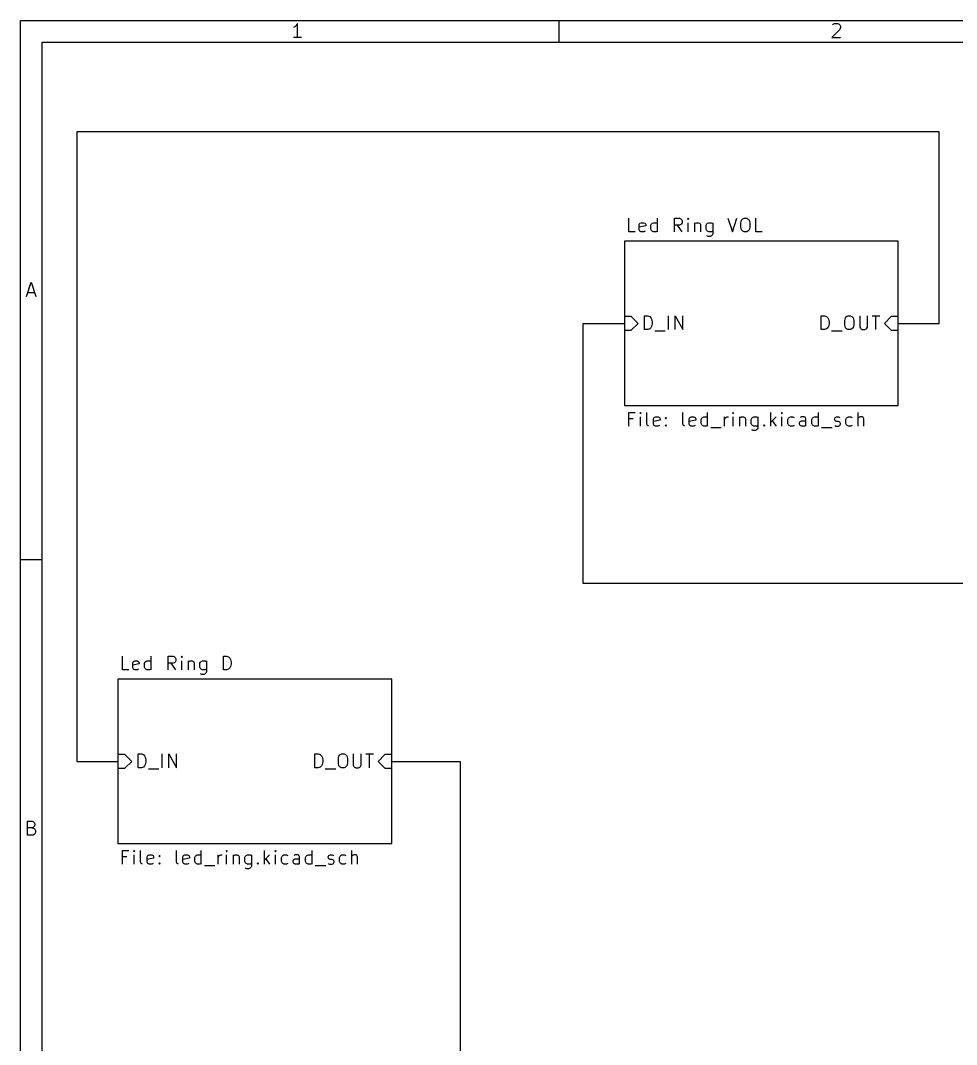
# Model space of a CAD drawing. Extents: x 0.4 to 11.3, y -7.9 to -0.4.
# Drawn here: x 0.394 to 3.814, y -4.134 to -0.394 of the extents above; entities that cross this region are included whole.
import ezdxf

# ---------------------------------------------------------------- set-up
doc = ezdxf.new("R2010")
doc.units = 0
doc.header["$MEASUREMENT"] = 0
for name, color, linetype in [('BROWN2', 54, 'CONTINUOUS'), ('CYAN2', 4, 'CONTINUOUS'), ('GREEN3', 91, 'CONTINUOUS'), ('RED2', 1, 'CONTINUOUS')]:
    doc.layers.add(name, color=color, linetype=linetype)

msp = doc.modelspace()

# ---------------------------------------------------------------- linework, layer by layer
at = {"layer": 'BROWN2', "linetype": 'CONTINUOUS'}
for p, q in [((2.616, -1.8751), (2.616, -1.8251)), ((2.616, -1.8251), (2.6398, -1.8251)), ((2.6589, -1.8251), (2.6565, -1.8274)), ((2.6565, -1.8274), (2.6589, -1.8298)), ((2.6613, -1.8274), (2.6589, -1.8251)), ((2.6589, -1.8251), (2.6589, -1.8298)), ((2.6589, -1.8298), (2.6613, -1.8274)), ((2.6827, -1.8679), (2.6827, -1.8251)), ((2.8136, -1.8679), (2.8136, -1.8251)), ((2.9041, -1.8751), (2.9041, -1.8251)), ((2.997, -1.8251), (2.9946, -1.8274)), ((2.9946, -1.8274), (2.997, -1.8298)), ((2.9993, -1.8274), (2.997, -1.8251)), ((2.997, -1.8251), (2.997, -1.8298)), ((2.997, -1.8298), (2.9993, -1.8274)), ((3.1351, -1.8751), (3.1351, -1.8251)), ((3.1755, -1.8251), (3.1732, -1.8274)), ((3.1732, -1.8274), (3.1755, -1.8298)), ((3.1779, -1.8274), (3.1755, -1.8251)), ((3.1755, -1.8251), (3.1755, -1.8298)), ((3.1755, -1.8298), (3.1779, -1.8274)), ((3.3089, -1.8751), (3.3089, -1.8251)), ((3.4541, -1.8751), (3.4541, -1.8251)), ((2.6327, -1.8489), (2.616, -1.8489)), ((2.6589, -1.8751), (2.6589, -1.8417)), ((2.6851, -1.8727), (2.6827, -1.8679)), ((2.7065, -1.8489), (2.7089, -1.8441)), ((2.7065, -1.8679), (2.7065, -1.8489)), ((2.7303, -1.8536), (2.7065, -1.8584)), ((2.7089, -1.8727), (2.7065, -1.8679)), ((2.7089, -1.8441), (2.7136, -1.8417)), ((2.7136, -1.8417), (2.7232, -1.8417)), ((2.7232, -1.8417), (2.7279, -1.8441)), ((2.7279, -1.8441), (2.7303, -1.8489)), ((2.7303, -1.8489), (2.7303, -1.8536)), ((2.7494, -1.8465), (2.7517, -1.8441)), ((2.7517, -1.8489), (2.7494, -1.8465)), ((2.7517, -1.8441), (2.7541, -1.8465)), ((2.7517, -1.8441), (2.7517, -1.8489)), ((2.7541, -1.8465), (2.7517, -1.8489)), ((2.816, -1.8727), (2.8136, -1.8679)), ((2.8374, -1.8489), (2.8398, -1.8441)), ((2.8374, -1.8679), (2.8374, -1.8489)), ((2.8613, -1.8536), (2.8374, -1.8584)), ((2.8398, -1.8727), (2.8374, -1.8679)), ((2.8398, -1.8441), (2.8446, -1.8417)), ((2.8446, -1.8417), (2.8541, -1.8417)), ((2.8541, -1.8417), (2.8589, -1.8441)), ((2.8589, -1.8441), (2.8613, -1.8489)), ((2.8613, -1.8489), (2.8613, -1.8536)), ((2.8803, -1.8513), (2.8827, -1.8465)), ((2.8803, -1.8655), (2.8803, -1.8513)), ((2.8827, -1.8703), (2.8803, -1.8655)), ((2.8827, -1.8465), (2.8851, -1.8441)), ((2.8851, -1.8441), (2.8898, -1.8417)), ((2.8898, -1.8417), (2.8994, -1.8417)), ((2.8994, -1.8417), (2.9041, -1.8441)), ((2.966, -1.8751), (2.966, -1.8417)), ((2.966, -1.8513), (2.9684, -1.8465)), ((2.9684, -1.8465), (2.9708, -1.8441)), ((2.9708, -1.8441), (2.9755, -1.8417)), ((2.9755, -1.8417), (2.9803, -1.8417)), ((2.997, -1.8751), (2.997, -1.8417)), ((3.0208, -1.8417), (3.0208, -1.8751)), ((3.0208, -1.8465), (3.0232, -1.8441)), ((3.0232, -1.8441), (3.0279, -1.8417)), ((3.0279, -1.8417), (3.0351, -1.8417)), ((3.0351, -1.8417), (3.0398, -1.8441)), ((3.0398, -1.8441), (3.0422, -1.8489)), ((3.0422, -1.8489), (3.0422, -1.8751)), ((3.0636, -1.8513), (3.066, -1.8465)), ((3.0636, -1.8655), (3.0636, -1.8513)), ((3.066, -1.8703), (3.0636, -1.8655)), ((3.066, -1.8465), (3.0684, -1.8441)), ((3.0684, -1.8441), (3.0732, -1.8417)), ((3.0732, -1.8417), (3.0827, -1.8417)), ((3.0827, -1.8417), (3.0874, -1.8441)), ((3.0874, -1.8417), (3.0874, -1.8822)), ((3.1541, -1.8417), (3.1351, -1.8608)), ((3.1398, -1.856), (3.1541, -1.8751)), ((3.1755, -1.8751), (3.1755, -1.8417)), ((3.197, -1.8513), (3.1993, -1.8465)), ((3.197, -1.8655), (3.197, -1.8513)), ((3.1993, -1.8703), (3.197, -1.8655)), ((3.1993, -1.8465), (3.2017, -1.8441)), ((3.2017, -1.8441), (3.2065, -1.8417)), ((3.2065, -1.8417), (3.216, -1.8417)), ((3.216, -1.8417), (3.2208, -1.8441)), ((3.2398, -1.8632), (3.2422, -1.8584)), ((3.2398, -1.8679), (3.2398, -1.8632)), ((3.2422, -1.8727), (3.2398, -1.8679)), ((3.247, -1.8417), (3.2422, -1.8441)), ((3.2422, -1.8584), (3.247, -1.856)), ((3.2565, -1.8417), (3.247, -1.8417)), ((3.247, -1.856), (3.2589, -1.856)), ((3.2613, -1.8441), (3.2565, -1.8417)), ((3.2589, -1.856), (3.2636, -1.8536)), ((3.2636, -1.8489), (3.2613, -1.8441)), ((3.2636, -1.8751), (3.2636, -1.8489)), ((3.2851, -1.8513), (3.2874, -1.8465)), ((3.2851, -1.8655), (3.2851, -1.8513)), ((3.2874, -1.8703), (3.2851, -1.8655)), ((3.2874, -1.8465), (3.2898, -1.8441)), ((3.2898, -1.8441), (3.2946, -1.8417)), ((3.2946, -1.8417), (3.3041, -1.8417)), ((3.3041, -1.8417), (3.3089, -1.8441)), ((3.3684, -1.8489), (3.3708, -1.8441)), ((3.3684, -1.8513), (3.3684, -1.8489)), ((3.3708, -1.856), (3.3684, -1.8513)), ((3.3708, -1.8441), (3.3755, -1.8417)), ((3.3755, -1.8584), (3.3708, -1.856)), ((3.3755, -1.8417), (3.3827, -1.8417)), ((3.3827, -1.8584), (3.3755, -1.8584)), ((3.3827, -1.8417), (3.3874, -1.8441)), ((3.3874, -1.8608), (3.3827, -1.8584)), ((3.3898, -1.8655), (3.3874, -1.8608)), ((3.3874, -1.8727), (3.3898, -1.8679)), ((3.3898, -1.8679), (3.3898, -1.8655)), ((3.4089, -1.8513), (3.4112, -1.8465)), ((3.4089, -1.8655), (3.4089, -1.8513)), ((3.4112, -1.8703), (3.4089, -1.8655)), ((3.4112, -1.8465), (3.4136, -1.8441)), ((3.4136, -1.8441), (3.4184, -1.8417)), ((3.4184, -1.8417), (3.4279, -1.8417)), ((3.4279, -1.8417), (3.4327, -1.8441)), ((3.4565, -1.8441), (3.4541, -1.8465)), ((3.4613, -1.8417), (3.4565, -1.8441)), ((3.4684, -1.8417), (3.4613, -1.8417)), ((3.4732, -1.8441), (3.4684, -1.8417)), ((3.4755, -1.8489), (3.4732, -1.8441)), ((3.4755, -1.8751), (3.4755, -1.8489)), ((2.6898, -1.8751), (2.6851, -1.8727)), ((2.7136, -1.8751), (2.7089, -1.8727)), ((2.7232, -1.8751), (2.7136, -1.8751)), ((2.7279, -1.8727), (2.7232, -1.8751)), ((2.7494, -1.8727), (2.7517, -1.8703)), ((2.7517, -1.8751), (2.7494, -1.8727)), ((2.7517, -1.8703), (2.7541, -1.8727)), ((2.7517, -1.8703), (2.7517, -1.8751)), ((2.7541, -1.8727), (2.7517, -1.8751)), ((2.8208, -1.8751), (2.816, -1.8727)), ((2.8446, -1.8751), (2.8398, -1.8727)), ((2.8541, -1.8751), (2.8446, -1.8751)), ((2.8589, -1.8727), (2.8541, -1.8751)), ((2.8851, -1.8727), (2.8827, -1.8703)), ((2.8898, -1.8751), (2.8851, -1.8727)), ((2.8994, -1.8751), (2.8898, -1.8751)), ((2.9041, -1.8727), (2.8994, -1.8751)), ((2.916, -1.8798), (2.9541, -1.8798)), ((3.0684, -1.8727), (3.066, -1.8703)), ((3.0708, -1.8917), (3.066, -1.8894)), ((3.0732, -1.8751), (3.0684, -1.8727)), ((3.0779, -1.8917), (3.0708, -1.8917)), ((3.0827, -1.8751), (3.0732, -1.8751)), ((3.0827, -1.8894), (3.0779, -1.8917)), ((3.0874, -1.8727), (3.0827, -1.8751)), ((3.0851, -1.887), (3.0827, -1.8894)), ((3.0874, -1.8822), (3.0851, -1.887)), ((3.1089, -1.8727), (3.1112, -1.8703)), ((3.1112, -1.8751), (3.1089, -1.8727)), ((3.1112, -1.8703), (3.1136, -1.8727)), ((3.1112, -1.8703), (3.1112, -1.8751)), ((3.1136, -1.8727), (3.1112, -1.8751)), ((3.2017, -1.8727), (3.1993, -1.8703)), ((3.2065, -1.8751), (3.2017, -1.8727)), ((3.216, -1.8751), (3.2065, -1.8751)), ((3.2208, -1.8727), (3.216, -1.8751)), ((3.247, -1.8751), (3.2422, -1.8727)), ((3.2589, -1.8751), (3.247, -1.8751)), ((3.2636, -1.8727), (3.2589, -1.8751)), ((3.2898, -1.8727), (3.2874, -1.8703)), ((3.2946, -1.8751), (3.2898, -1.8727)), ((3.3041, -1.8751), (3.2946, -1.8751)), ((3.3089, -1.8727), (3.3041, -1.8751)), ((3.3208, -1.8798), (3.3589, -1.8798)), ((3.3684, -1.8727), (3.3732, -1.8751)), ((3.3732, -1.8751), (3.3827, -1.8751)), ((3.3827, -1.8751), (3.3874, -1.8727)), ((3.4136, -1.8727), (3.4112, -1.8703)), ((3.4184, -1.8751), (3.4136, -1.8727)), ((3.4279, -1.8751), (3.4184, -1.8751)), ((3.4327, -1.8727), (3.4279, -1.8751)), ((0.766, -3.4751), (0.766, -3.4251)), ((0.766, -3.4251), (0.7898, -3.4251)), ((0.8089, -3.4251), (0.8065, -3.4274)), ((0.8065, -3.4274), (0.8089, -3.4298)), ((0.8113, -3.4274), (0.8089, -3.4251)), ((0.8089, -3.4251), (0.8089, -3.4298)), ((0.8089, -3.4298), (0.8113, -3.4274)), ((0.8327, -3.4679), (0.8327, -3.4251)), ((0.9636, -3.4679), (0.9636, -3.4251)), ((1.0541, -3.4751), (1.0541, -3.4251)), ((1.147, -3.4251), (1.1446, -3.4274)), ((1.1446, -3.4274), (1.147, -3.4298)), ((1.1493, -3.4274), (1.147, -3.4251)), ((1.147, -3.4251), (1.147, -3.4298)), ((1.147, -3.4298), (1.1493, -3.4274)), ((1.2851, -3.4751), (1.2851, -3.4251)), ((1.3255, -3.4251), (1.3232, -3.4274)), ((1.3232, -3.4274), (1.3255, -3.4298)), ((1.3279, -3.4274), (1.3255, -3.4251)), ((1.3255, -3.4251), (1.3255, -3.4298)), ((1.3255, -3.4298), (1.3279, -3.4274)), ((1.4589, -3.4751), (1.4589, -3.4251)), ((1.6041, -3.4751), (1.6041, -3.4251)), ((0.7827, -3.4489), (0.766, -3.4489)), ((0.8089, -3.4751), (0.8089, -3.4417)), ((0.8351, -3.4727), (0.8327, -3.4679)), ((0.8398, -3.4751), (0.8351, -3.4727)), ((0.8565, -3.4489), (0.8589, -3.4441)), ((0.8565, -3.4679), (0.8565, -3.4489)), ((0.8803, -3.4536), (0.8565, -3.4584)), ((0.8589, -3.4727), (0.8565, -3.4679)), ((0.8589, -3.4441), (0.8636, -3.4417)), ((0.8636, -3.4751), (0.8589, -3.4727)), ((0.8636, -3.4417), (0.8732, -3.4417)), ((0.8732, -3.4751), (0.8636, -3.4751)), ((0.8732, -3.4417), (0.8779, -3.4441)), ((0.8779, -3.4727), (0.8732, -3.4751)), ((0.8779, -3.4441), (0.8803, -3.4489)), ((0.8803, -3.4489), (0.8803, -3.4536)), ((0.8994, -3.4465), (0.9017, -3.4441)), ((0.9017, -3.4489), (0.8994, -3.4465)), ((0.8994, -3.4727), (0.9017, -3.4703)), ((0.9017, -3.4751), (0.8994, -3.4727)), ((0.9017, -3.4441), (0.9041, -3.4465)), ((0.9017, -3.4441), (0.9017, -3.4489)), ((0.9041, -3.4465), (0.9017, -3.4489)), ((0.9017, -3.4703), (0.9041, -3.4727)), ((0.9017, -3.4703), (0.9017, -3.4751)), ((0.9041, -3.4727), (0.9017, -3.4751)), ((0.966, -3.4727), (0.9636, -3.4679)), ((0.9708, -3.4751), (0.966, -3.4727)), ((0.9874, -3.4489), (0.9898, -3.4441)), ((0.9874, -3.4679), (0.9874, -3.4489)), ((1.0113, -3.4536), (0.9874, -3.4584)), ((0.9898, -3.4727), (0.9874, -3.4679)), ((0.9898, -3.4441), (0.9946, -3.4417)), ((0.9946, -3.4751), (0.9898, -3.4727)), ((0.9946, -3.4417), (1.0041, -3.4417)), ((1.0041, -3.4751), (0.9946, -3.4751)), ((1.0041, -3.4417), (1.0089, -3.4441)), ((1.0089, -3.4727), (1.0041, -3.4751)), ((1.0089, -3.4441), (1.0113, -3.4489)), ((1.0113, -3.4489), (1.0113, -3.4536)), ((1.0303, -3.4513), (1.0327, -3.4465)), ((1.0303, -3.4655), (1.0303, -3.4513)), ((1.0327, -3.4703), (1.0303, -3.4655)), ((1.0327, -3.4465), (1.0351, -3.4441)), ((1.0351, -3.4727), (1.0327, -3.4703)), ((1.0351, -3.4441), (1.0398, -3.4417)), ((1.0398, -3.4751), (1.0351, -3.4727)), ((1.0398, -3.4417), (1.0494, -3.4417)), ((1.0494, -3.4751), (1.0398, -3.4751)), ((1.0494, -3.4417), (1.0541, -3.4441)), ((1.0541, -3.4727), (1.0494, -3.4751)), ((1.116, -3.4751), (1.116, -3.4417)), ((1.116, -3.4513), (1.1184, -3.4465)), ((1.1184, -3.4465), (1.1208, -3.4441)), ((1.1208, -3.4441), (1.1255, -3.4417)), ((1.1255, -3.4417), (1.1303, -3.4417)), ((1.147, -3.4751), (1.147, -3.4417)), ((1.1708, -3.4417), (1.1708, -3.4751)), ((1.1708, -3.4465), (1.1732, -3.4441)), ((1.1732, -3.4441), (1.1779, -3.4417)), ((1.1779, -3.4417), (1.1851, -3.4417)), ((1.1851, -3.4417), (1.1898, -3.4441)), ((1.1898, -3.4441), (1.1922, -3.4489)), ((1.1922, -3.4489), (1.1922, -3.4751)), ((1.2136, -3.4513), (1.216, -3.4465)), ((1.2136, -3.4655), (1.2136, -3.4513)), ((1.216, -3.4703), (1.2136, -3.4655)), ((1.216, -3.4465), (1.2184, -3.4441)), ((1.2184, -3.4727), (1.216, -3.4703)), ((1.2184, -3.4441), (1.2232, -3.4417)), ((1.2232, -3.4751), (1.2184, -3.4727)), ((1.2232, -3.4417), (1.2327, -3.4417)), ((1.2327, -3.4751), (1.2232, -3.4751)), ((1.2327, -3.4417), (1.2374, -3.4441)), ((1.2374, -3.4727), (1.2327, -3.4751)), ((1.2374, -3.4417), (1.2374, -3.4822)), ((1.2589, -3.4727), (1.2612, -3.4703)), ((1.2612, -3.4751), (1.2589, -3.4727)), ((1.2612, -3.4703), (1.2636, -3.4727)), ((1.2612, -3.4703), (1.2612, -3.4751)), ((1.2636, -3.4727), (1.2612, -3.4751)), ((1.3041, -3.4417), (1.2851, -3.4608)), ((1.2898, -3.456), (1.3041, -3.4751)), ((1.3255, -3.4751), (1.3255, -3.4417)), ((1.347, -3.4513), (1.3493, -3.4465)), ((1.347, -3.4655), (1.347, -3.4513)), ((1.3493, -3.4703), (1.347, -3.4655)), ((1.3493, -3.4465), (1.3517, -3.4441)), ((1.3517, -3.4727), (1.3493, -3.4703)), ((1.3517, -3.4441), (1.3565, -3.4417)), ((1.3565, -3.4751), (1.3517, -3.4727)), ((1.3565, -3.4417), (1.366, -3.4417)), ((1.366, -3.4751), (1.3565, -3.4751)), ((1.366, -3.4417), (1.3708, -3.4441)), ((1.3708, -3.4727), (1.366, -3.4751)), ((1.3898, -3.4632), (1.3922, -3.4584)), ((1.3898, -3.4679), (1.3898, -3.4632)), ((1.3922, -3.4727), (1.3898, -3.4679)), ((1.397, -3.4417), (1.3922, -3.4441)), ((1.3922, -3.4584), (1.397, -3.456)), ((1.397, -3.4751), (1.3922, -3.4727)), ((1.4065, -3.4417), (1.397, -3.4417)), ((1.397, -3.456), (1.4089, -3.456)), ((1.4089, -3.4751), (1.397, -3.4751)), ((1.4113, -3.4441), (1.4065, -3.4417)), ((1.4089, -3.456), (1.4136, -3.4536)), ((1.4136, -3.4727), (1.4089, -3.4751)), ((1.4136, -3.4489), (1.4113, -3.4441)), ((1.4136, -3.4751), (1.4136, -3.4489)), ((1.4351, -3.4513), (1.4374, -3.4465)), ((1.4351, -3.4655), (1.4351, -3.4513)), ((1.4374, -3.4703), (1.4351, -3.4655)), ((1.4374, -3.4465), (1.4398, -3.4441)), ((1.4398, -3.4727), (1.4374, -3.4703)), ((1.4398, -3.4441), (1.4446, -3.4417)), ((1.4446, -3.4751), (1.4398, -3.4727)), ((1.4446, -3.4417), (1.4541, -3.4417)), ((1.4541, -3.4751), (1.4446, -3.4751)), ((1.4541, -3.4417), (1.4589, -3.4441)), ((1.4589, -3.4727), (1.4541, -3.4751)), ((1.5184, -3.4489), (1.5208, -3.4441)), ((1.5184, -3.4513), (1.5184, -3.4489)), ((1.5208, -3.456), (1.5184, -3.4513)), ((1.5184, -3.4727), (1.5232, -3.4751)), ((1.5208, -3.4441), (1.5255, -3.4417)), ((1.5255, -3.4584), (1.5208, -3.456)), ((1.5232, -3.4751), (1.5327, -3.4751)), ((1.5255, -3.4417), (1.5327, -3.4417)), ((1.5327, -3.4584), (1.5255, -3.4584)), ((1.5327, -3.4417), (1.5374, -3.4441)), ((1.5374, -3.4608), (1.5327, -3.4584)), ((1.5327, -3.4751), (1.5374, -3.4727)), ((1.5398, -3.4655), (1.5374, -3.4608)), ((1.5374, -3.4727), (1.5398, -3.4679)), ((1.5398, -3.4679), (1.5398, -3.4655)), ((1.5589, -3.4513), (1.5612, -3.4465)), ((1.5589, -3.4655), (1.5589, -3.4513)), ((1.5612, -3.4703), (1.5589, -3.4655)), ((1.5612, -3.4465), (1.5636, -3.4441)), ((1.5636, -3.4727), (1.5612, -3.4703)), ((1.5636, -3.4441), (1.5684, -3.4417)), ((1.5684, -3.4751), (1.5636, -3.4727)), ((1.5684, -3.4417), (1.5779, -3.4417)), ((1.5779, -3.4751), (1.5684, -3.4751)), ((1.5779, -3.4417), (1.5827, -3.4441)), ((1.5827, -3.4727), (1.5779, -3.4751)), ((1.6065, -3.4441), (1.6041, -3.4465)), ((1.6113, -3.4417), (1.6065, -3.4441)), ((1.6184, -3.4417), (1.6113, -3.4417)), ((1.6232, -3.4441), (1.6184, -3.4417)), ((1.6255, -3.4489), (1.6232, -3.4441)), ((1.6255, -3.4751), (1.6255, -3.4489)), ((1.066, -3.4798), (1.1041, -3.4798)), ((1.2208, -3.4917), (1.216, -3.4894)), ((1.2279, -3.4917), (1.2208, -3.4917)), ((1.2327, -3.4894), (1.2279, -3.4917)), ((1.2351, -3.487), (1.2327, -3.4894)), ((1.2374, -3.4822), (1.2351, -3.487)), ((1.4708, -3.4798), (1.5089, -3.4798))]:
    msp.add_line(p, q, dxfattribs=at)
at = {"layer": 'CYAN2', "linetype": 'CONTINUOUS'}
for p, q in [((2.616, -1.1655), (2.616, -1.1155)), ((2.7208, -1.1655), (2.7208, -1.1155)), ((2.7827, -1.1655), (2.7827, -1.1155)), ((2.7827, -1.1155), (2.8017, -1.1155)), ((2.8017, -1.1155), (2.8065, -1.1179)), ((2.8065, -1.1179), (2.8089, -1.1203)), ((2.8089, -1.1203), (2.8112, -1.1251)), ((2.8327, -1.1155), (2.8303, -1.1179)), ((2.8303, -1.1179), (2.8327, -1.1203)), ((2.8351, -1.1179), (2.8327, -1.1155)), ((2.8327, -1.1155), (2.8327, -1.1203)), ((2.8327, -1.1203), (2.8351, -1.1179)), ((2.9779, -1.1155), (2.9946, -1.1655)), ((2.9946, -1.1655), (3.0112, -1.1155)), ((3.0279, -1.1227), (3.0327, -1.1179)), ((3.0327, -1.1179), (3.0374, -1.1155)), ((3.0374, -1.1155), (3.047, -1.1155)), ((3.047, -1.1155), (3.0517, -1.1179)), ((3.0517, -1.1179), (3.0565, -1.1227)), ((3.0803, -1.1655), (3.0803, -1.1155)), ((2.6541, -1.1393), (2.6565, -1.1346)), ((2.6541, -1.1584), (2.6541, -1.1393)), ((2.6779, -1.1441), (2.6541, -1.1489)), ((2.6565, -1.1632), (2.6541, -1.1584)), ((2.6565, -1.1346), (2.6613, -1.1322)), ((2.6613, -1.1322), (2.6708, -1.1322)), ((2.6708, -1.1322), (2.6755, -1.1346)), ((2.6755, -1.1346), (2.6779, -1.1393)), ((2.6779, -1.1393), (2.6779, -1.1441)), ((2.697, -1.1417), (2.6993, -1.137)), ((2.697, -1.156), (2.697, -1.1417)), ((2.6993, -1.1608), (2.697, -1.156)), ((2.6993, -1.137), (2.7017, -1.1346)), ((2.7017, -1.1346), (2.7065, -1.1322)), ((2.7065, -1.1322), (2.716, -1.1322)), ((2.716, -1.1322), (2.7208, -1.1346)), ((2.8017, -1.1417), (2.7827, -1.1417)), ((2.8112, -1.1655), (2.7946, -1.1417)), ((2.8065, -1.1393), (2.8017, -1.1417)), ((2.8089, -1.137), (2.8065, -1.1393)), ((2.8112, -1.1322), (2.8089, -1.137)), ((2.8112, -1.1251), (2.8112, -1.1322)), ((2.8327, -1.1655), (2.8327, -1.1322)), ((2.8565, -1.1322), (2.8565, -1.1655)), ((2.8565, -1.137), (2.8589, -1.1346)), ((2.8589, -1.1346), (2.8636, -1.1322)), ((2.8636, -1.1322), (2.8708, -1.1322)), ((2.8708, -1.1322), (2.8755, -1.1346)), ((2.8755, -1.1346), (2.8779, -1.1393)), ((2.8779, -1.1393), (2.8779, -1.1655)), ((2.8993, -1.1417), (2.9017, -1.137)), ((2.8993, -1.156), (2.8993, -1.1417)), ((2.9017, -1.1608), (2.8993, -1.156)), ((2.9017, -1.137), (2.9041, -1.1346)), ((2.9041, -1.1346), (2.9089, -1.1322)), ((2.9089, -1.1322), (2.9184, -1.1322)), ((2.9184, -1.1322), (2.9232, -1.1346)), ((2.9232, -1.1322), (2.9232, -1.1727)), ((3.0255, -1.1322), (3.0279, -1.1227)), ((3.0255, -1.1489), (3.0255, -1.1322)), ((3.0279, -1.1584), (3.0255, -1.1489)), ((3.0327, -1.1632), (3.0279, -1.1584)), ((3.0565, -1.1584), (3.0517, -1.1632)), ((3.0565, -1.1227), (3.0589, -1.1322)), ((3.0589, -1.1489), (3.0565, -1.1584)), ((3.0589, -1.1322), (3.0589, -1.1489)), ((2.6398, -1.1655), (2.616, -1.1655)), ((2.6613, -1.1655), (2.6565, -1.1632)), ((2.6708, -1.1655), (2.6613, -1.1655)), ((2.6755, -1.1632), (2.6708, -1.1655)), ((2.7017, -1.1632), (2.6993, -1.1608)), ((2.7065, -1.1655), (2.7017, -1.1632)), ((2.716, -1.1655), (2.7065, -1.1655)), ((2.7208, -1.1632), (2.716, -1.1655)), ((2.9041, -1.1632), (2.9017, -1.1608)), ((2.9065, -1.1822), (2.9017, -1.1798)), ((2.9089, -1.1655), (2.9041, -1.1632)), ((2.9136, -1.1822), (2.9065, -1.1822)), ((2.9184, -1.1655), (2.9089, -1.1655)), ((2.9184, -1.1798), (2.9136, -1.1822)), ((2.9232, -1.1632), (2.9184, -1.1655)), ((2.9208, -1.1774), (2.9184, -1.1798)), ((2.9232, -1.1727), (2.9208, -1.1774)), ((3.0374, -1.1655), (3.0327, -1.1632)), ((3.047, -1.1655), (3.0374, -1.1655)), ((3.0517, -1.1632), (3.047, -1.1655)), ((3.1041, -1.1655), (3.0803, -1.1655)), ((2.625, -1.475), (2.6, -1.475)), ((2.6, -1.475), (2.6, -1.525)), ((2.65, -1.5), (2.625, -1.475)), ((2.6735, -1.5228), (2.6735, -1.4728)), ((2.6735, -1.4728), (2.6854, -1.4728)), ((2.6854, -1.4728), (2.6926, -1.4752)), ((2.6926, -1.4752), (2.6973, -1.4799)), ((2.6973, -1.4799), (2.6997, -1.4847)), ((2.6997, -1.4847), (2.7021, -1.4942)), ((2.7021, -1.4942), (2.7021, -1.5014)), ((2.7616, -1.5228), (2.7616, -1.4728)), ((2.7854, -1.5228), (2.7854, -1.4728)), ((2.7854, -1.4728), (2.814, -1.5228)), ((2.814, -1.5228), (2.814, -1.4728)), ((3.3193, -1.5228), (3.3193, -1.4728)), ((3.3193, -1.4728), (3.3312, -1.4728)), ((3.3312, -1.4728), (3.3384, -1.4752)), ((3.3384, -1.4752), (3.3431, -1.4799)), ((3.3431, -1.4799), (3.3455, -1.4847)), ((3.3455, -1.4847), (3.3479, -1.4942)), ((3.3479, -1.4942), (3.3479, -1.5014)), ((3.4051, -1.4895), (3.4074, -1.4799)), ((3.4051, -1.5061), (3.4051, -1.4895)), ((3.4074, -1.4799), (3.4122, -1.4752)), ((3.4122, -1.4752), (3.417, -1.4728)), ((3.417, -1.4728), (3.4265, -1.4728)), ((3.4265, -1.4728), (3.4312, -1.4752)), ((3.4312, -1.4752), (3.436, -1.4799)), ((3.436, -1.4799), (3.4384, -1.4895)), ((3.4384, -1.4895), (3.4384, -1.5061)), ((3.4598, -1.4728), (3.4598, -1.5133)), ((3.4884, -1.5133), (3.4884, -1.4728)), ((3.5051, -1.4728), (3.5336, -1.4728)), ((3.5193, -1.5228), (3.5193, -1.4728)), ((3.575, -1.475), (3.55, -1.5)), ((3.6, -1.475), (3.575, -1.475)), ((3.6, -1.525), (3.6, -1.475)), ((2.6, -1.525), (2.625, -1.525)), ((2.625, -1.525), (2.65, -1.5)), ((2.6854, -1.5228), (2.6735, -1.5228)), ((2.6926, -1.5204), (2.6854, -1.5228)), ((2.6973, -1.5157), (2.6926, -1.5204)), ((2.6997, -1.5109), (2.6973, -1.5157)), ((2.7021, -1.5014), (2.6997, -1.5109)), ((2.7116, -1.5276), (2.7497, -1.5276)), ((3.3312, -1.5228), (3.3193, -1.5228)), ((3.3384, -1.5204), (3.3312, -1.5228)), ((3.3431, -1.5157), (3.3384, -1.5204)), ((3.3455, -1.5109), (3.3431, -1.5157)), ((3.3479, -1.5014), (3.3455, -1.5109)), ((3.3574, -1.5276), (3.3955, -1.5276)), ((3.4074, -1.5157), (3.4051, -1.5061)), ((3.4122, -1.5204), (3.4074, -1.5157)), ((3.417, -1.5228), (3.4122, -1.5204)), ((3.4265, -1.5228), (3.417, -1.5228)), ((3.4312, -1.5204), (3.4265, -1.5228)), ((3.436, -1.5157), (3.4312, -1.5204)), ((3.4384, -1.5061), (3.436, -1.5157)), ((3.4598, -1.5133), (3.4622, -1.518)), ((3.4622, -1.518), (3.4646, -1.5204)), ((3.4646, -1.5204), (3.4693, -1.5228)), ((3.4693, -1.5228), (3.4789, -1.5228)), ((3.4789, -1.5228), (3.4836, -1.5204)), ((3.4836, -1.5204), (3.486, -1.518)), ((3.486, -1.518), (3.4884, -1.5133)), ((3.55, -1.5), (3.575, -1.525)), ((3.575, -1.525), (3.6, -1.525)), ((0.766, -2.7655), (0.766, -2.7155)), ((0.8708, -2.7655), (0.8708, -2.7155)), ((0.9327, -2.7655), (0.9327, -2.7155)), ((0.9327, -2.7155), (0.9517, -2.7155)), ((0.9517, -2.7155), (0.9565, -2.7179)), ((0.9565, -2.7179), (0.9589, -2.7203)), ((0.9589, -2.7203), (0.9612, -2.7251)), ((0.9612, -2.7251), (0.9612, -2.7322)), ((0.9827, -2.7155), (0.9803, -2.7179)), ((0.9803, -2.7179), (0.9827, -2.7203)), ((0.9851, -2.7179), (0.9827, -2.7155)), ((0.9827, -2.7155), (0.9827, -2.7203)), ((0.9827, -2.7203), (0.9851, -2.7179)), ((1.1351, -2.7655), (1.1351, -2.7155)), ((1.1351, -2.7155), (1.147, -2.7155)), ((1.147, -2.7155), (1.1541, -2.7179)), ((1.1541, -2.7179), (1.1589, -2.7227)), ((1.1589, -2.7227), (1.1612, -2.7274)), ((1.1612, -2.7274), (1.1636, -2.737)), ((0.7898, -2.7655), (0.766, -2.7655)), ((0.8041, -2.7393), (0.8065, -2.7346)), ((0.8041, -2.7584), (0.8041, -2.7393)), ((0.8279, -2.7441), (0.8041, -2.7489)), ((0.8065, -2.7632), (0.8041, -2.7584)), ((0.8065, -2.7346), (0.8113, -2.7322)), ((0.8113, -2.7655), (0.8065, -2.7632)), ((0.8113, -2.7322), (0.8208, -2.7322)), ((0.8208, -2.7655), (0.8113, -2.7655)), ((0.8208, -2.7322), (0.8255, -2.7346)), ((0.8255, -2.7632), (0.8208, -2.7655)), ((0.8255, -2.7346), (0.8279, -2.7393)), ((0.8279, -2.7393), (0.8279, -2.7441)), ((0.847, -2.7417), (0.8493, -2.737)), ((0.847, -2.756), (0.847, -2.7417)), ((0.8493, -2.7608), (0.847, -2.756)), ((0.8493, -2.737), (0.8517, -2.7346)), ((0.8517, -2.7632), (0.8493, -2.7608)), ((0.8517, -2.7346), (0.8565, -2.7322)), ((0.8565, -2.7655), (0.8517, -2.7632)), ((0.8565, -2.7322), (0.866, -2.7322)), ((0.866, -2.7655), (0.8565, -2.7655)), ((0.866, -2.7322), (0.8708, -2.7346)), ((0.8708, -2.7632), (0.866, -2.7655)), ((0.9517, -2.7417), (0.9327, -2.7417)), ((0.9612, -2.7655), (0.9446, -2.7417)), ((0.9565, -2.7393), (0.9517, -2.7417)), ((0.9589, -2.737), (0.9565, -2.7393)), ((0.9612, -2.7322), (0.9589, -2.737)), ((0.9827, -2.7655), (0.9827, -2.7322)), ((1.0065, -2.7322), (1.0065, -2.7655)), ((1.0065, -2.737), (1.0089, -2.7346)), ((1.0089, -2.7346), (1.0136, -2.7322)), ((1.0136, -2.7322), (1.0208, -2.7322)), ((1.0208, -2.7322), (1.0255, -2.7346)), ((1.0255, -2.7346), (1.0279, -2.7393)), ((1.0279, -2.7393), (1.0279, -2.7655)), ((1.0493, -2.7417), (1.0517, -2.737)), ((1.0493, -2.756), (1.0493, -2.7417)), ((1.0517, -2.7608), (1.0493, -2.756)), ((1.0517, -2.737), (1.0541, -2.7346)), ((1.0541, -2.7632), (1.0517, -2.7608)), ((1.0541, -2.7346), (1.0589, -2.7322)), ((1.0589, -2.7655), (1.0541, -2.7632)), ((1.0589, -2.7322), (1.0684, -2.7322)), ((1.0684, -2.7655), (1.0589, -2.7655)), ((1.0684, -2.7322), (1.0732, -2.7346)), ((1.0732, -2.7632), (1.0684, -2.7655)), ((1.0732, -2.7322), (1.0732, -2.7727)), ((1.147, -2.7655), (1.1351, -2.7655)), ((1.1541, -2.7632), (1.147, -2.7655)), ((1.1589, -2.7584), (1.1541, -2.7632)), ((1.1612, -2.7536), (1.1589, -2.7584)), ((1.1636, -2.7441), (1.1612, -2.7536)), ((1.1636, -2.737), (1.1636, -2.7441)), ((1.0565, -2.7822), (1.0517, -2.7798)), ((1.0636, -2.7822), (1.0565, -2.7822)), ((1.0684, -2.7798), (1.0636, -2.7822)), ((1.0708, -2.7774), (1.0684, -2.7798)), ((1.0732, -2.7727), (1.0708, -2.7774)), ((0.775, -3.075), (0.75, -3.075)), ((0.75, -3.075), (0.75, -3.125)), ((0.8, -3.1), (0.775, -3.075)), ((0.775, -3.125), (0.8, -3.1)), ((0.8235, -3.1228), (0.8235, -3.0728)), ((0.8235, -3.0728), (0.8354, -3.0728)), ((0.8354, -3.0728), (0.8426, -3.0752)), ((0.8426, -3.0752), (0.8473, -3.0799)), ((0.8473, -3.0799), (0.8497, -3.0847)), ((0.8497, -3.0847), (0.8521, -3.0942)), ((0.8521, -3.1014), (0.8497, -3.1109)), ((0.8521, -3.0942), (0.8521, -3.1014)), ((0.9116, -3.1228), (0.9116, -3.0728)), ((0.9354, -3.1228), (0.9354, -3.0728)), ((0.9354, -3.0728), (0.964, -3.1228)), ((0.964, -3.1228), (0.964, -3.0728)), ((1.4693, -3.1228), (1.4693, -3.0728)), ((1.4693, -3.0728), (1.4812, -3.0728)), ((1.4812, -3.0728), (1.4884, -3.0752)), ((1.4884, -3.0752), (1.4931, -3.0799)), ((1.4931, -3.0799), (1.4955, -3.0847)), ((1.4955, -3.0847), (1.4979, -3.0942)), ((1.4979, -3.1014), (1.4955, -3.1109)), ((1.4979, -3.0942), (1.4979, -3.1014)), ((1.5551, -3.0895), (1.5574, -3.0799)), ((1.5551, -3.1061), (1.5551, -3.0895)), ((1.5574, -3.0799), (1.5622, -3.0752)), ((1.5622, -3.0752), (1.567, -3.0728)), ((1.567, -3.0728), (1.5765, -3.0728)), ((1.5765, -3.0728), (1.5812, -3.0752)), ((1.5812, -3.0752), (1.586, -3.0799)), ((1.586, -3.0799), (1.5884, -3.0895)), ((1.5884, -3.0895), (1.5884, -3.1061)), ((1.6098, -3.0728), (1.6098, -3.1133)), ((1.6384, -3.1133), (1.6384, -3.0728)), ((1.6551, -3.0728), (1.6836, -3.0728)), ((1.6693, -3.1228), (1.6693, -3.0728)), ((1.725, -3.075), (1.7, -3.1)), ((1.7, -3.1), (1.725, -3.125)), ((1.75, -3.075), (1.725, -3.075)), ((1.75, -3.125), (1.75, -3.075)), ((0.75, -3.125), (0.775, -3.125)), ((0.8354, -3.1228), (0.8235, -3.1228)), ((0.8426, -3.1204), (0.8354, -3.1228)), ((0.8473, -3.1157), (0.8426, -3.1204)), ((0.8497, -3.1109), (0.8473, -3.1157)), ((0.8616, -3.1276), (0.8997, -3.1276)), ((1.4812, -3.1228), (1.4693, -3.1228)), ((1.4884, -3.1204), (1.4812, -3.1228)), ((1.4931, -3.1157), (1.4884, -3.1204)), ((1.4955, -3.1109), (1.4931, -3.1157)), ((1.5074, -3.1276), (1.5455, -3.1276)), ((1.5574, -3.1157), (1.5551, -3.1061)), ((1.5622, -3.1204), (1.5574, -3.1157)), ((1.567, -3.1228), (1.5622, -3.1204)), ((1.5765, -3.1228), (1.567, -3.1228)), ((1.5812, -3.1204), (1.5765, -3.1228)), ((1.586, -3.1157), (1.5812, -3.1204)), ((1.5884, -3.1061), (1.586, -3.1157)), ((1.6098, -3.1133), (1.6122, -3.118)), ((1.6122, -3.118), (1.6146, -3.1204)), ((1.6146, -3.1204), (1.6193, -3.1228)), ((1.6193, -3.1228), (1.6289, -3.1228)), ((1.6289, -3.1228), (1.6336, -3.1204)), ((1.6336, -3.1204), (1.636, -3.118)), ((1.636, -3.118), (1.6384, -3.1133)), ((1.725, -3.125), (1.75, -3.125))]:
    msp.add_line(p, q, dxfattribs=at)
at = {"layer": 'GREEN3', "linetype": 'CONTINUOUS'}
for p, q in [((3.75, -0.8), (0.6, -0.8)), ((0.6, -0.8), (0.6, -3.1)), ((3.75, -1.5), (3.75, -0.8)), ((2.45, -2.45), (2.45, -1.5)), ((2.45, -1.5), (2.6, -1.5)), ((3.6, -1.5), (3.75, -1.5)), ((6.3, -2.45), (2.45, -2.45)), ((0.6, -3.1), (0.75, -3.1)), ((1.75, -3.1), (2, -3.1)), ((2, -3.1), (2, -4.3))]:
    msp.add_line(p, q, dxfattribs=at)
at = {"layer": 'RED2', "linetype": 'CONTINUOUS'}
for p, q in [((0.3937, -0.3937), (11.2993, -0.3937)), ((0.3937, -7.8743), (0.3937, -0.3937)), ((1.4062, -0.4053), (1.4013, -0.4126)), ((1.4062, -0.4564), (1.4062, -0.4053)), ((2.3622, -0.4724), (2.3622, -0.3937)), ((3.3601, -0.4101), (3.3625, -0.4077)), ((3.3625, -0.4077), (3.3674, -0.4053)), ((3.3674, -0.4053), (3.3796, -0.4053)), ((3.3796, -0.4053), (3.3845, -0.4077)), ((3.3845, -0.4077), (3.3869, -0.4101)), ((3.3869, -0.4101), (3.3893, -0.415)), ((1.3965, -0.4174), (1.3916, -0.4199)), ((1.4013, -0.4126), (1.3965, -0.4174)), ((3.3869, -0.4272), (3.3576, -0.4564)), ((3.3893, -0.4199), (3.3869, -0.4272)), ((3.3893, -0.415), (3.3893, -0.4199)), ((0.4724, -0.4724), (11.2206, -0.4724)), ((0.4724, -7.7956), (0.4724, -0.4724)), ((1.4208, -0.4564), (1.3916, -0.4564)), ((3.3576, -0.4564), (3.3893, -0.4564)), ((2.6, -1.2), (2.6, -1.8)), ((3.6, -1.2), (2.6, -1.2)), ((2.6, -1.2), (2.6, -1.8)), ((3.6, -1.2), (2.6, -1.2)), ((3.6, -1.8), (3.6, -1.2)), ((3.6, -1.8), (3.6, -1.2)), ((0.416, -1.4013), (0.4331, -1.3501)), ((0.4331, -1.3501), (0.4501, -1.4013)), ((0.4209, -1.3867), (0.4453, -1.3867)), ((2.6, -1.8), (3.6, -1.8)), ((2.6, -1.8), (3.6, -1.8)), ((0.3937, -2.3622), (0.4724, -2.3622)), ((0.75, -2.8), (0.75, -3.4)), ((1.75, -2.8), (0.75, -2.8)), ((0.75, -2.8), (0.75, -3.4)), ((1.75, -2.8), (0.75, -2.8)), ((1.75, -3.4), (1.75, -2.8)), ((1.75, -3.4), (1.75, -2.8)), ((0.4197, -3.3698), (0.4197, -3.3186)), ((0.4197, -3.3186), (0.4367, -3.3186)), ((0.4367, -3.3186), (0.4416, -3.3211)), ((0.4416, -3.3211), (0.444, -3.3235)), ((0.444, -3.3235), (0.4465, -3.3284)), ((0.4465, -3.3284), (0.4465, -3.3333)), ((0.4367, -3.343), (0.4197, -3.343)), ((0.4416, -3.3406), (0.4367, -3.343)), ((0.4367, -3.343), (0.444, -3.3455)), ((0.444, -3.3381), (0.4416, -3.3406)), ((0.4465, -3.3333), (0.444, -3.3381)), ((0.444, -3.3455), (0.4465, -3.3479)), ((0.4465, -3.365), (0.444, -3.3674)), ((0.4465, -3.3479), (0.4489, -3.3528)), ((0.4489, -3.3601), (0.4465, -3.365)), ((0.4489, -3.3528), (0.4489, -3.3601)), ((0.4392, -3.3698), (0.4197, -3.3698)), ((0.444, -3.3674), (0.4392, -3.3698)), ((0.75, -3.4), (1.75, -3.4)), ((0.75, -3.4), (1.75, -3.4))]:
    msp.add_line(p, q, dxfattribs=at)

doc.saveas('drawing.dxf')
